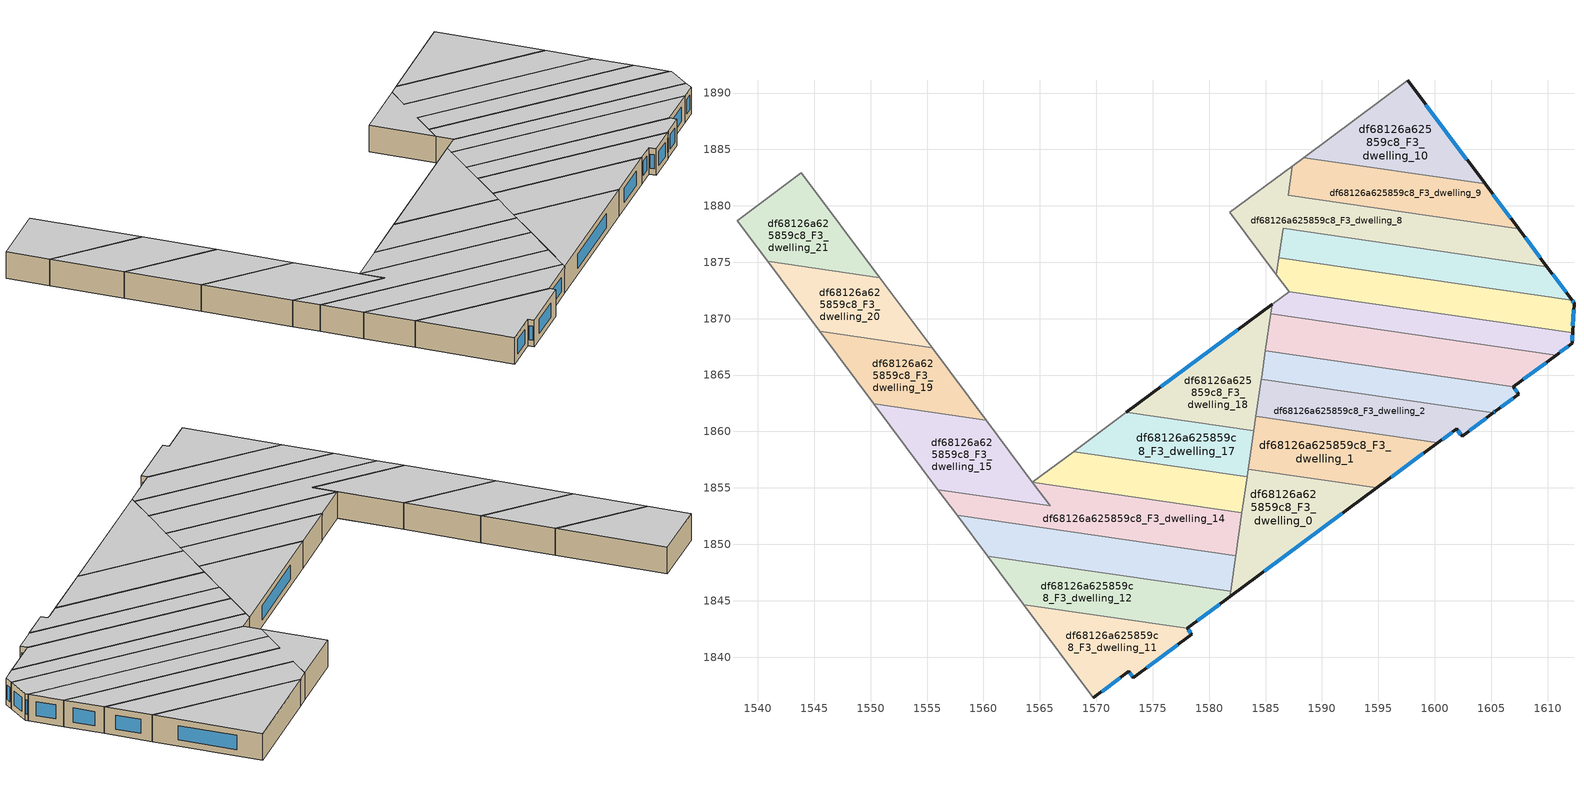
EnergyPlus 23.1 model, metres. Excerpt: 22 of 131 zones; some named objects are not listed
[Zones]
df68126a625859c8_F3_dwelling_0
 floor to df68126a625859c8_F2_dwelling_0 (EU_floor_Construction): 1594.87,1855 1581.83,1845.36 1583.47,1856.66 z9
 wall outside (EU_wall_Construction): 1581.83,1845.36 1594.87,1855 z9:12
 wall to df68126a625859c8_F3_dwelling_1 (EU_wall_Construction): 1594.87,1855 1583.47,1856.66 z9:12
 wall to df68126a625859c8_F3_dwelling_14 (EU_wall_Construction): 1582.91,1852.82 1582.36,1848.98 z9:12
 wall to df68126a625859c8_F3_dwelling_12 (EU_wall_Construction): 1581.9,1845.82 1581.83,1845.36 z9:12
 wall to df68126a625859c8_F3_dwelling_16 (EU_wall_Construction): 1583.37,1855.99 1582.91,1852.82 z9:12
 wall to df68126a625859c8_F3_dwelling_13 (EU_wall_Construction): 1582.35,1848.98 1581.9,1845.82 z9:12
 wall to df68126a625859c8_F3_dwelling_17 (EU_wall_Construction): 1583.47,1856.66 1583.38,1856.03 1583.37,1855.99 z9:12
 window (EU_Window_Construction): 1584.89,1847.63 1591.81,1852.74 z9.7:11.3
 ceiling to df68126a625859c8_F4_dwelling_0 (EU_floor_Construction): 1594.87,1855 1583.47,1856.66 1581.83,1845.36 z12
df68126a625859c8_F3_dwelling_1
 floor to df68126a625859c8_F2_dwelling_1 (EU_floor_Construction): 1600.27,1859 1594.87,1855 1583.47,1856.66 1584.15,1861.33 z9
 wall outside (EU_wall_Construction): 1594.87,1855 1600.27,1859 z9:12
 wall to df68126a625859c8_F3_dwelling_2 (EU_wall_Construction): 1600.27,1859 1584.15,1861.33 z9:12
 wall to df68126a625859c8_F3_dwelling_17 (EU_wall_Construction): 1583.96,1860.06 1583.47,1856.66 z9:12
 wall to df68126a625859c8_F3_dwelling_18 (EU_wall_Construction): 1584.15,1861.33 1583.96,1860.06 z9:12
 window (EU_Window_Construction): 1596.13,1855.94 1599,1858.06 z9.7:11.3
 ceiling to df68126a625859c8_F4_dwelling_1 (EU_floor_Construction): 1600.27,1859 1584.15,1861.33 1583.47,1856.66 1594.87,1855 z12
df68126a625859c8_F3_dwelling_10
 floor to df68126a625859c8_F2_dwelling_10 (EU_floor_Construction): 1597.61,1891.12 1604.46,1881.95 1588.39,1884.28 z9
 wall outside (EU_wall_Construction): 1604.46,1881.95 1597.61,1891.12 z9:12
 wall adiabatic (EU_wall_Construction): 1597.61,1891.12 1588.39,1884.28 z9:12
 wall to df68126a625859c8_F3_dwelling_9 (EU_wall_Construction): 1588.39,1884.28 1604.46,1881.95 z9:12
 window (EU_Window_Construction): 1602.85,1884.11 1599.22,1888.97 z9.7:11.3
 ceiling to df68126a625859c8_F4_dwelling_10 (EU_floor_Construction): 1604.46,1881.95 1597.61,1891.12 1588.39,1884.28 z12
df68126a625859c8_F3_dwelling_11
 floor to df68126a625859c8_F2_dwelling_11 (EU_floor_Construction): 1578.04,1842.56 1578.45,1842.02 1573.27,1838.18 1572.86,1838.73 1569.73,1836.41 1563.57,1844.66 z9
 wall outside (EU_wall_Construction): 1569.73,1836.41 1572.86,1838.73 1573.27,1838.18 1578.45,1842.02 1578.04,1842.56 z9:12
 wall adiabatic (EU_wall_Construction): 1563.57,1844.66 1569.73,1836.41 z9:12
 wall to df68126a625859c8_F3_dwelling_12 (EU_wall_Construction): 1578.04,1842.56 1563.57,1844.66 z9:12
 window (EU_Window_Construction): 1570.46,1836.95 1572.12,1838.19 / 1578.36,1842.14 1578.14,1842.43 / 1574.49,1839.08 1577.24,1841.12 / 1572.95,1838.6 1573.17,1838.31 z9.7:11.3
 ceiling to df68126a625859c8_F4_dwelling_11 (EU_floor_Construction): 1573.27,1838.18 1578.45,1842.02 1578.04,1842.56 1563.57,1844.66 1569.73,1836.41 1572.86,1838.73 z12
df68126a625859c8_F3_dwelling_12
 floor to df68126a625859c8_F2_dwelling_12 (EU_floor_Construction): 1581.9,1845.82 1581.83,1845.36 1578.04,1842.56 1563.57,1844.66 1560.37,1848.94 z9
 wall outside (EU_wall_Construction): 1578.04,1842.56 1581.83,1845.36 z9:12
 wall adiabatic (EU_wall_Construction): 1560.37,1848.94 1563.57,1844.66 z9:12
 wall to df68126a625859c8_F3_dwelling_13 (EU_wall_Construction): 1581.9,1845.82 1560.37,1848.94 z9:12
 window (EU_Window_Construction): 1578.93,1843.22 1580.94,1844.7 z9.7:11.3
 ceiling to df68126a625859c8_F4_dwelling_12 (EU_floor_Construction): 1581.83,1845.36 1581.9,1845.82 1560.37,1848.94 1563.57,1844.66 1578.04,1842.56 z12
df68126a625859c8_F3_dwelling_13
 floor to df68126a625859c8_F2_dwelling_13 (EU_floor_Construction): 1582.35,1848.99 1581.9,1845.82 1560.37,1848.94 1557.66,1852.57 z9
 wall to df68126a625859c8_F3_dwelling_14 (EU_wall_Construction): 1582.35,1848.99 1557.66,1852.57 z9:12
 wall adiabatic (EU_wall_Construction): 1557.66,1852.57 1560.37,1848.94 z9:12
 ceiling to df68126a625859c8_F4_dwelling_13 (EU_floor_Construction): 1581.9,1845.82 1582.35,1848.99 1557.66,1852.57 1560.37,1848.94 z12
df68126a625859c8_F3_dwelling_14
 floor to df68126a625859c8_F2_dwelling_14 (EU_floor_Construction): 1582.91,1852.82 1582.35,1848.99 1557.66,1852.57 1555.96,1854.85 1565.91,1853.41 1564.34,1855.51 z9
 wall to df68126a625859c8_F3_dwelling_15 (EU_wall_Construction): 1564.35,1855.51 1565.91,1853.41 1555.96,1854.85 z9:12
 wall to df68126a625859c8_F3_dwelling_16 (EU_wall_Construction): 1582.91,1852.82 1564.34,1855.51 z9:12
 wall adiabatic (EU_wall_Construction): 1555.96,1854.85 1557.66,1852.57 z9:12
 ceiling to df68126a625859c8_F4_dwelling_14 (EU_floor_Construction): 1582.35,1848.99 1582.91,1852.82 1564.34,1855.51 1565.91,1853.41 1555.96,1854.85 1557.66,1852.57 z12
df68126a625859c8_F3_dwelling_15
 floor to df68126a625859c8_F2_dwelling_15 (EU_floor_Construction): 1560.24,1861.01 1565.91,1853.41 1555.96,1854.85 1550.28,1862.45 z9
 wall adiabatic (EU_wall_Construction): 1550.28,1862.45 1555.96,1854.85 / 1564.34,1855.51 1560.24,1861.01 z9:12
 wall to df68126a625859c8_F3_dwelling_19 (EU_wall_Construction): 1560.24,1861.01 1550.28,1862.45 z9:12
 ceiling to df68126a625859c8_F4_dwelling_15 (EU_floor_Construction): 1565.91,1853.41 1560.24,1861.01 1550.28,1862.45 1555.96,1854.85 z12
df68126a625859c8_F3_dwelling_16
 floor to df68126a625859c8_F2_dwelling_16 (EU_floor_Construction): 1583.37,1855.99 1582.91,1852.82 1564.34,1855.51 1567.98,1858.21 z9
 wall to df68126a625859c8_F3_dwelling_17 (EU_wall_Construction): 1583.37,1855.99 1567.98,1858.21 z9:12
 wall adiabatic (EU_wall_Construction): 1567.98,1858.21 1564.34,1855.51 z9:12
 ceiling to df68126a625859c8_F4_dwelling_16 (EU_floor_Construction): 1582.91,1852.82 1583.37,1855.99 1567.98,1858.21 1564.34,1855.51 z12
df68126a625859c8_F3_dwelling_17
 floor to df68126a625859c8_F2_dwelling_17 (EU_floor_Construction): 1583.96,1860.06 1583.38,1856.03 1583.37,1855.99 1567.98,1858.21 1568.04,1858.26 1572.67,1861.7 z9
 wall adiabatic (EU_wall_Construction): 1572.67,1861.7 1568.04,1858.26 1567.98,1858.21 z9:12
 wall to df68126a625859c8_F3_dwelling_18 (EU_wall_Construction): 1583.96,1860.06 1572.67,1861.7 z9:12
 ceiling to df68126a625859c8_F4_dwelling_17 (EU_floor_Construction): 1583.38,1856.03 1583.96,1860.06 1572.67,1861.7 1568.04,1858.26 1567.98,1858.21 1583.37,1855.99 z12
df68126a625859c8_F3_dwelling_18
 floor to df68126a625859c8_F2_dwelling_18 (EU_floor_Construction): 1585.59,1871.29 1583.96,1860.06 1572.67,1861.7 z9
 wall outside (EU_wall_Construction): 1585.59,1871.29 1572.67,1861.7 z9:12
 wall to df68126a625859c8_F3_dwelling_2 (EU_wall_Construction): 1584.15,1861.33 1584.63,1864.65 z9:12
 wall to df68126a625859c8_F3_dwelling_3 (EU_wall_Construction): 1584.63,1864.65 1584.65,1864.79 1584.99,1867.13 z9:12
 wall to df68126a625859c8_F3_dwelling_4 (EU_wall_Construction): 1584.99,1867.13 1585.46,1870.43 z9:12
 wall to df68126a625859c8_F3_dwelling_5 (EU_wall_Construction): 1585.47,1870.43 1585.59,1871.29 z9:12
 window (EU_Window_Construction): 1582.56,1869.03 1575.7,1863.95 z9.7:11.3
 ceiling to df68126a625859c8_F4_dwelling_18 (EU_floor_Construction): 1583.96,1860.06 1585.59,1871.29 1572.67,1861.7 z12
df68126a625859c8_F3_dwelling_19
 floor to df68126a625859c8_F2_dwelling_19 (EU_floor_Construction): 1555.44,1867.43 1560.24,1861.01 1550.28,1862.45 1545.49,1868.87 z9
 wall to df68126a625859c8_F3_dwelling_20 (EU_wall_Construction): 1555.44,1867.43 1545.49,1868.87 z9:12
 wall adiabatic (EU_wall_Construction): 1560.24,1861.01 1555.44,1867.43 / 1545.49,1868.87 1550.28,1862.45 z9:12
 ceiling to df68126a625859c8_F4_dwelling_19 (EU_floor_Construction): 1560.24,1861.01 1555.44,1867.43 1545.49,1868.87 1550.28,1862.45 z12
df68126a625859c8_F3_dwelling_2
 floor to df68126a625859c8_F2_dwelling_2 (EU_floor_Construction): 1605.2,1861.66 1602.41,1859.59 1601.94,1860.24 1600.27,1859 1584.15,1861.33 1584.63,1864.65 z9
 wall outside (EU_wall_Construction): 1600.27,1859 1601.94,1860.24 1602.41,1859.59 1605.2,1861.66 z9:12
 wall to df68126a625859c8_F3_dwelling_3 (EU_wall_Construction): 1605.2,1861.66 1584.63,1864.65 z9:12
 window (EU_Window_Construction): 1603.07,1860.08 1604.55,1861.18 / 1602.05,1860.09 1602.3,1859.74 / 1600.66,1859.29 1601.55,1859.95 z9.7:11.3
 ceiling to df68126a625859c8_F4_dwelling_2 (EU_floor_Construction): 1605.2,1861.66 1584.63,1864.65 1584.15,1861.33 1600.27,1859 1601.94,1860.24 1602.41,1859.59 z12
df68126a625859c8_F3_dwelling_20
 floor to df68126a625859c8_F2_dwelling_20 (EU_floor_Construction): 1550.82,1873.62 1555.44,1867.43 1545.49,1868.87 1540.86,1875.07 z9
 wall to df68126a625859c8_F3_dwelling_21 (EU_wall_Construction): 1550.82,1873.62 1540.86,1875.07 z9:12
 wall adiabatic (EU_wall_Construction): 1555.44,1867.43 1550.82,1873.62 / 1540.86,1875.07 1545.49,1868.87 z9:12
 ceiling to df68126a625859c8_F4_dwelling_20 (EU_floor_Construction): 1555.44,1867.43 1550.82,1873.62 1540.86,1875.07 1545.49,1868.87 z12
df68126a625859c8_F3_dwelling_21
 floor to df68126a625859c8_F2_dwelling_21 (EU_floor_Construction): 1543.87,1882.93 1550.82,1873.62 1540.86,1875.07 1538.16,1878.69 z9
 wall adiabatic (EU_wall_Construction): 1550.82,1873.62 1543.87,1882.93 1538.16,1878.69 1540.86,1875.07 z9:12
 ceiling to df68126a625859c8_F4_dwelling_21 (EU_floor_Construction): 1550.82,1873.62 1543.87,1882.93 1538.16,1878.69 1540.86,1875.07 z12
df68126a625859c8_F3_dwelling_3
 floor to df68126a625859c8_F2_dwelling_3 (EU_floor_Construction): 1606.96,1863.95 1607.43,1863.31 1605.38,1861.79 1605.2,1861.66 1584.63,1864.65 1584.65,1864.79 1584.99,1867.13 z9
 wall outside (EU_wall_Construction): 1605.2,1861.66 1605.38,1861.79 1607.43,1863.31 1606.96,1863.95 z9:12
 wall to df68126a625859c8_F3_dwelling_4 (EU_wall_Construction): 1606.96,1863.95 1584.99,1867.13 z9:12
 window (EU_Window_Construction): 1607.32,1863.46 1607.07,1863.8 / 1605.86,1862.15 1606.95,1862.96 / 1605.24,1861.69 1605.33,1861.76 z9.7:11.3
 ceiling to df68126a625859c8_F4_dwelling_3 (EU_floor_Construction): 1607.43,1863.31 1606.96,1863.95 1584.99,1867.13 1584.65,1864.79 1584.63,1864.65 1605.2,1861.66 1605.38,1861.79 z12
df68126a625859c8_F3_dwelling_4
 floor to df68126a625859c8_F2_dwelling_4 (EU_floor_Construction): 1610.76,1866.76 1606.96,1863.95 1584.99,1867.13 1585.47,1870.43 z9
 wall outside (EU_wall_Construction): 1606.96,1863.95 1610.76,1866.76 z9:12
 wall to df68126a625859c8_F3_dwelling_5 (EU_wall_Construction): 1610.76,1866.76 1585.47,1870.43 z9:12
 window (EU_Window_Construction): 1607.85,1864.61 1609.87,1866.1 z9.7:11.3
 ceiling to df68126a625859c8_F4_dwelling_4 (EU_floor_Construction): 1610.76,1866.76 1585.47,1870.43 1584.99,1867.13 1606.96,1863.95 z12
df68126a625859c8_F3_dwelling_5
 floor to df68126a625859c8_F2_dwelling_5 (EU_floor_Construction): 1612.21,1868.75 1612.17,1867.8 1610.76,1866.76 1585.47,1870.43 1585.59,1871.29 1587.08,1872.39 z9
 wall outside (EU_wall_Construction): 1610.76,1866.76 1612.17,1867.8 1612.21,1868.75 z9:12
 wall adiabatic (EU_wall_Construction): 1587.08,1872.39 1585.59,1871.29 z9:12
 wall to df68126a625859c8_F3_dwelling_6 (EU_wall_Construction): 1612.21,1868.75 1587.08,1872.39 z9:12
 window (EU_Window_Construction): 1612.18,1868.02 1612.2,1868.53 / 1611.09,1867 1611.84,1867.56 z9.7:11.3
 ceiling to df68126a625859c8_F4_dwelling_5 (EU_floor_Construction): 1612.17,1867.8 1612.21,1868.75 1587.08,1872.39 1585.59,1871.29 1585.47,1870.43 1610.76,1866.76 z12
df68126a625859c8_F3_dwelling_6
 floor to df68126a625859c8_F2_dwelling_6 (EU_floor_Construction): 1612.16,1871.63 1612.34,1871.4 1612.21,1868.75 1587.08,1872.39 1585.97,1873.89 1586.19,1875.4 z9
 wall outside (EU_wall_Construction): 1612.21,1868.75 1612.34,1871.4 1612.16,1871.63 z9:12
 wall adiabatic (EU_wall_Construction): 1586.19,1875.4 1585.97,1873.89 1587.08,1872.39 z9:12
 wall to df68126a625859c8_F3_dwelling_7 (EU_wall_Construction): 1612.16,1871.63 1586.19,1875.4 z9:12
 window (EU_Window_Construction): 1612.3,1871.45 1612.2,1871.58 / 1612.24,1869.37 1612.31,1870.78 z9.7:11.3
 ceiling to df68126a625859c8_F4_dwelling_6 (EU_floor_Construction): 1612.21,1868.75 1612.34,1871.4 1612.16,1871.63 1586.19,1875.4 1585.97,1873.89 1587.08,1872.39 z12
df68126a625859c8_F3_dwelling_7
 floor to df68126a625859c8_F2_dwelling_7 (EU_floor_Construction): 1609.93,1874.62 1612.16,1871.63 1586.19,1875.4 1586.56,1878.01 z9
 wall outside (EU_wall_Construction): 1612.16,1871.63 1609.93,1874.62 z9:12
 wall adiabatic (EU_wall_Construction): 1586.56,1878.01 1586.19,1875.4 z9:12
 wall to df68126a625859c8_F3_dwelling_8 (EU_wall_Construction): 1609.93,1874.62 1586.56,1878.01 z9:12
 window (EU_Window_Construction): 1611.64,1872.33 1610.46,1873.92 z9.7:11.3
 ceiling to df68126a625859c8_F4_dwelling_7 (EU_floor_Construction): 1612.16,1871.63 1609.93,1874.62 1586.56,1878.01 1586.19,1875.4 z12
df68126a625859c8_F3_dwelling_8
 floor to df68126a625859c8_F2_dwelling_8 (EU_floor_Construction): 1607.42,1877.98 1609.93,1874.62 1586.56,1878.01 1585.97,1873.89 1581.84,1879.42 1587.36,1883.52 1586.99,1880.95 z9
 wall outside (EU_wall_Construction): 1609.93,1874.62 1607.42,1877.98 z9:12
 wall adiabatic (EU_wall_Construction): 1587.36,1883.52 1581.84,1879.42 1585.97,1873.89 1586.56,1878.01 z9:12
 wall to df68126a625859c8_F3_dwelling_9 (EU_wall_Construction): 1607.42,1877.98 1586.99,1880.95 1587.36,1883.52 z9:12
 window (EU_Window_Construction): 1609.34,1875.41 1608.01,1877.19 z9.7:11.3
 ceiling to df68126a625859c8_F4_dwelling_8 (EU_floor_Construction): 1609.93,1874.62 1607.42,1877.98 1586.99,1880.95 1587.36,1883.52 1581.84,1879.42 1585.97,1873.89 1586.56,1878.01 z12
df68126a625859c8_F3_dwelling_9
 floor to df68126a625859c8_F2_dwelling_9 (EU_floor_Construction): 1604.46,1881.95 1607.42,1877.98 1586.99,1880.95 1587.36,1883.52 1588.39,1884.28 z9
 wall outside (EU_wall_Construction): 1607.42,1877.98 1604.46,1881.95 z9:12
 wall adiabatic (EU_wall_Construction): 1588.39,1884.28 1587.36,1883.52 z9:12
 window (EU_Window_Construction): 1606.72,1878.92 1605.15,1881.02 z9.7:11.3
 ceiling to df68126a625859c8_F4_dwelling_9 (EU_floor_Construction): 1607.42,1877.98 1604.46,1881.95 1588.39,1884.28 1587.36,1883.52 1586.99,1880.95 z12
[Building]
EU S2 Campaign: North Axis=0; Terrain=City; Solar Distribution=FullExterior
[Site:Location]
Budapest.Ferenc.Liszt.Intl.AP: Latitude=47.437; Longitude=19.256; Time Zone=1; Elevation=185
[SizingPeriod:WeatherFileDays]
AnnualSizingPeriod: Begin Month=1; Begin Day of Month=1; End Month=12; End Day of Month=31; Day of Week for Start Day=Monday; Use Weather File Daylight Saving Period=No; Use Weather File Rain and Snow Indicators=No
[MATERIAL]
EU_InternalMass_Material: Roughness=MediumRough; Thickness=0.1; Conductivity=1; Density=1800; Specific Heat=900; Thermal Absorptance=0.9; Solar Absorptance=0.7; Visible Absorptance=0.7
[MATERIAL:NOMASS] Roughness=MediumRough; Thermal Absorptance=0.9; Solar Absorptance=0.7; Visible Absorptance=0.7
Name | Thermal Resistance
EU_wall_NoMass | 0.832559
EU_floor_NoMass | 0.872794
[WINDOWMATERIAL:SIMPLEGLAZINGSYSTEM]
EU_Window_SimpleGlazing: UFactor=2.79869; Solar Heat Gain Coefficient=0.75; Visible Transmittance=0.75
[CONSTRUCTION]
EU_wall_Construction: EU_wall_NoMass
EU_floor_Construction: EU_floor_NoMass
EU_Window_Construction: EU_Window_SimpleGlazing
EU_InternalMass_Construction: EU_InternalMass_Material
[ZONE] Type=1; Multiplier=1; Ceiling Height=autocalculate; Floor Area=autocalculate; Part of Total Floor Area=Yes
Name | Volume
df68126a625859c8_F3_dwelling_0 | 197.204
df68126a625859c8_F3_dwelling_1 | 197.165
df68126a625859c8_F3_dwelling_10 | 197.195
df68126a625859c8_F3_dwelling_11 | 172.962
df68126a625859c8_F3_dwelling_12 | 208.429
df68126a625859c8_F3_dwelling_13 | 224.082
df68126a625859c8_F3_dwelling_14 | 256.579
df68126a625859c8_F3_dwelling_15 | 202.298
df68126a625859c8_F3_dwelling_16 | 164.551
df68126a625859c8_F3_dwelling_17 | 166.41
df68126a625859c8_F3_dwelling_18 | 194.161
df68126a625859c8_F3_dwelling_19 | 171.014
df68126a625859c8_F3_dwelling_2 | 187.75
df68126a625859c8_F3_dwelling_20 | 165.028
df68126a625859c8_F3_dwelling_21 | 172.174
df68126a625859c8_F3_dwelling_3 | 165.502
df68126a625859c8_F3_dwelling_4 | 238.255
df68126a625859c8_F3_dwelling_5 | 170.121
df68126a625859c8_F3_dwelling_6 | 224.241
df68126a625859c8_F3_dwelling_7 | 197.164
df68126a625859c8_F3_dwelling_8 | 268.359
df68126a625859c8_F3_dwelling_9 | 197.196
[INTERNALMASS] Construction=EU_InternalMass_Construction
Name | Zone or ZoneList | Surface Area
df68126a625859c8_F3_dwelling_0_EU_InternalMass | df68126a625859c8_F3_dwelling_0 | 65.7359
df68126a625859c8_F3_dwelling_1_EU_InternalMass | df68126a625859c8_F3_dwelling_1 | 65.7218
df68126a625859c8_F3_dwelling_2_EU_InternalMass | df68126a625859c8_F3_dwelling_2 | 62.5848
df68126a625859c8_F3_dwelling_3_EU_InternalMass | df68126a625859c8_F3_dwelling_3 | 55.1657
df68126a625859c8_F3_dwelling_4_EU_InternalMass | df68126a625859c8_F3_dwelling_4 | 79.4181
df68126a625859c8_F3_dwelling_5_EU_InternalMass | df68126a625859c8_F3_dwelling_5 | 56.7071
df68126a625859c8_F3_dwelling_6_EU_InternalMass | df68126a625859c8_F3_dwelling_6 | 74.747
df68126a625859c8_F3_dwelling_7_EU_InternalMass | df68126a625859c8_F3_dwelling_7 | 65.7214
df68126a625859c8_F3_dwelling_8_EU_InternalMass | df68126a625859c8_F3_dwelling_8 | 89.4525
df68126a625859c8_F3_dwelling_9_EU_InternalMass | df68126a625859c8_F3_dwelling_9 | 65.732
df68126a625859c8_F3_dwelling_10_EU_InternalMass | df68126a625859c8_F3_dwelling_10 | 65.7317
df68126a625859c8_F3_dwelling_11_EU_InternalMass | df68126a625859c8_F3_dwelling_11 | 57.6538
df68126a625859c8_F3_dwelling_12_EU_InternalMass | df68126a625859c8_F3_dwelling_12 | 69.4764
df68126a625859c8_F3_dwelling_13_EU_InternalMass | df68126a625859c8_F3_dwelling_13 | 74.6961
df68126a625859c8_F3_dwelling_14_EU_InternalMass | df68126a625859c8_F3_dwelling_14 | 85.5329
df68126a625859c8_F3_dwelling_15_EU_InternalMass | df68126a625859c8_F3_dwelling_15 | 67.4444
df68126a625859c8_F3_dwelling_16_EU_InternalMass | df68126a625859c8_F3_dwelling_16 | 54.8477
df68126a625859c8_F3_dwelling_17_EU_InternalMass | df68126a625859c8_F3_dwelling_17 | 55.4741
df68126a625859c8_F3_dwelling_18_EU_InternalMass | df68126a625859c8_F3_dwelling_18 | 64.7172
df68126a625859c8_F3_dwelling_19_EU_InternalMass | df68126a625859c8_F3_dwelling_19 | 57.0052
df68126a625859c8_F3_dwelling_20_EU_InternalMass | df68126a625859c8_F3_dwelling_20 | 55.0047
df68126a625859c8_F3_dwelling_21_EU_InternalMass | df68126a625859c8_F3_dwelling_21 | 57.3952
[OTHEREQUIPMENT] Fuel Type=Electricity; Design Level Calculation Method=Watts/Area; Power per Zone Floor Area=1; Fraction Latent=0; Fraction Radiant=0; Fraction Lost=0; Carbon Dioxide Generation Rate=0; EndUse Subcategory=EU_Step8_InternalGains
Name | Zone or ZoneList or Space or SpaceList | Schedule
EU_Step8_InternalGain_df68126a625859c8_F3_dwelling_0_f000 | df68126a625859c8_F3_dwelling_0 | EU_Step8_GainSchedule_df68126a625859c8_F3_dwelling_0_f000
EU_Step8_InternalGain_df68126a625859c8_F3_dwelling_1_f000 | df68126a625859c8_F3_dwelling_1 | EU_Step8_GainSchedule_df68126a625859c8_F3_dwelling_1_f000
EU_Step8_InternalGain_df68126a625859c8_F3_dwelling_2_f000 | df68126a625859c8_F3_dwelling_2 | EU_Step8_GainSchedule_df68126a625859c8_F3_dwelling_2_f000
EU_Step8_InternalGain_df68126a625859c8_F3_dwelling_3_f000 | df68126a625859c8_F3_dwelling_3 | EU_Step8_GainSchedule_df68126a625859c8_F3_dwelling_3_f000
EU_Step8_InternalGain_df68126a625859c8_F3_dwelling_4_f000 | df68126a625859c8_F3_dwelling_4 | EU_Step8_GainSchedule_df68126a625859c8_F3_dwelling_4_f000
EU_Step8_InternalGain_df68126a625859c8_F3_dwelling_5_f000 | df68126a625859c8_F3_dwelling_5 | EU_Step8_GainSchedule_df68126a625859c8_F3_dwelling_5_f000
EU_Step8_InternalGain_df68126a625859c8_F3_dwelling_6_f000 | df68126a625859c8_F3_dwelling_6 | EU_Step8_GainSchedule_df68126a625859c8_F3_dwelling_6_f000
EU_Step8_InternalGain_df68126a625859c8_F3_dwelling_7_f000 | df68126a625859c8_F3_dwelling_7 | EU_Step8_GainSchedule_df68126a625859c8_F3_dwelling_7_f000
EU_Step8_InternalGain_df68126a625859c8_F3_dwelling_8_f000 | df68126a625859c8_F3_dwelling_8 | EU_Step8_GainSchedule_df68126a625859c8_F3_dwelling_8_f000
EU_Step8_InternalGain_df68126a625859c8_F3_dwelling_9_f000 | df68126a625859c8_F3_dwelling_9 | EU_Step8_GainSchedule_df68126a625859c8_F3_dwelling_9_f000
EU_Step8_InternalGain_df68126a625859c8_F3_dwelling_10_f000 | df68126a625859c8_F3_dwelling_10 | EU_Step8_GainSchedule_df68126a625859c8_F3_dwelling_10_f000
EU_Step8_InternalGain_df68126a625859c8_F3_dwelling_11_f000 | df68126a625859c8_F3_dwelling_11 | EU_Step8_GainSchedule_df68126a625859c8_F3_dwelling_11_f000
EU_Step8_InternalGain_df68126a625859c8_F3_dwelling_12_f000 | df68126a625859c8_F3_dwelling_12 | EU_Step8_GainSchedule_df68126a625859c8_F3_dwelling_12_f000
EU_Step8_InternalGain_df68126a625859c8_F3_dwelling_13_f000 | df68126a625859c8_F3_dwelling_13 | EU_Step8_GainSchedule_df68126a625859c8_F3_dwelling_13_f000
EU_Step8_InternalGain_df68126a625859c8_F3_dwelling_14_f000 | df68126a625859c8_F3_dwelling_14 | EU_Step8_GainSchedule_df68126a625859c8_F3_dwelling_14_f000
EU_Step8_InternalGain_df68126a625859c8_F3_dwelling_15_f000 | df68126a625859c8_F3_dwelling_15 | EU_Step8_GainSchedule_df68126a625859c8_F3_dwelling_15_f000
EU_Step8_InternalGain_df68126a625859c8_F3_dwelling_16_f000 | df68126a625859c8_F3_dwelling_16 | EU_Step8_GainSchedule_df68126a625859c8_F3_dwelling_16_f000
EU_Step8_InternalGain_df68126a625859c8_F3_dwelling_17_f000 | df68126a625859c8_F3_dwelling_17 | EU_Step8_GainSchedule_df68126a625859c8_F3_dwelling_17_f000
EU_Step8_InternalGain_df68126a625859c8_F3_dwelling_18_f000 | df68126a625859c8_F3_dwelling_18 | EU_Step8_GainSchedule_df68126a625859c8_F3_dwelling_18_f000
EU_Step8_InternalGain_df68126a625859c8_F3_dwelling_19_f000 | df68126a625859c8_F3_dwelling_19 | EU_Step8_GainSchedule_df68126a625859c8_F3_dwelling_19_f000
EU_Step8_InternalGain_df68126a625859c8_F3_dwelling_20_f000 | df68126a625859c8_F3_dwelling_20 | EU_Step8_GainSchedule_df68126a625859c8_F3_dwelling_20_f000
EU_Step8_InternalGain_df68126a625859c8_F3_dwelling_21_f000 | df68126a625859c8_F3_dwelling_21 | EU_Step8_GainSchedule_df68126a625859c8_F3_dwelling_21_f000
[ZONEVENTILATION:DESIGNFLOWRATE] Schedule=EU_AlwaysOn; Design Flow Rate Calculation Method=AirChanges/Hour; Air Changes per Hour=0.475469; Ventilation Type=Natural; Fan Pressure Rise=0; Fan Total Efficiency=1; Constant Term Coefficient=1; Temperature Term Coefficient=0; Velocity Term Coefficient=0; Velocity Squared Term Coefficient=0; Minimum Indoor Temperature=-100; Maximum Indoor Temperature=100; Delta Temperature=-100; Minimum Outdoor Temperature=-100; Maximum Outdoor Temperature=100; Maximum Wind Speed=40
Name | Zone or ZoneList or Space or SpaceList
EU_ConstantAir_df68126a625859c8_F3_dwelling_0 | df68126a625859c8_F3_dwelling_0
EU_ConstantAir_df68126a625859c8_F3_dwelling_1 | df68126a625859c8_F3_dwelling_1
EU_ConstantAir_df68126a625859c8_F3_dwelling_2 | df68126a625859c8_F3_dwelling_2
EU_ConstantAir_df68126a625859c8_F3_dwelling_3 | df68126a625859c8_F3_dwelling_3
EU_ConstantAir_df68126a625859c8_F3_dwelling_4 | df68126a625859c8_F3_dwelling_4
EU_ConstantAir_df68126a625859c8_F3_dwelling_5 | df68126a625859c8_F3_dwelling_5
EU_ConstantAir_df68126a625859c8_F3_dwelling_6 | df68126a625859c8_F3_dwelling_6
EU_ConstantAir_df68126a625859c8_F3_dwelling_7 | df68126a625859c8_F3_dwelling_7
EU_ConstantAir_df68126a625859c8_F3_dwelling_8 | df68126a625859c8_F3_dwelling_8
EU_ConstantAir_df68126a625859c8_F3_dwelling_9 | df68126a625859c8_F3_dwelling_9
EU_ConstantAir_df68126a625859c8_F3_dwelling_10 | df68126a625859c8_F3_dwelling_10
EU_ConstantAir_df68126a625859c8_F3_dwelling_11 | df68126a625859c8_F3_dwelling_11
EU_ConstantAir_df68126a625859c8_F3_dwelling_12 | df68126a625859c8_F3_dwelling_12
EU_ConstantAir_df68126a625859c8_F3_dwelling_13 | df68126a625859c8_F3_dwelling_13
EU_ConstantAir_df68126a625859c8_F3_dwelling_14 | df68126a625859c8_F3_dwelling_14
EU_ConstantAir_df68126a625859c8_F3_dwelling_15 | df68126a625859c8_F3_dwelling_15
EU_ConstantAir_df68126a625859c8_F3_dwelling_16 | df68126a625859c8_F3_dwelling_16
EU_ConstantAir_df68126a625859c8_F3_dwelling_17 | df68126a625859c8_F3_dwelling_17
EU_ConstantAir_df68126a625859c8_F3_dwelling_18 | df68126a625859c8_F3_dwelling_18
EU_ConstantAir_df68126a625859c8_F3_dwelling_19 | df68126a625859c8_F3_dwelling_19
EU_ConstantAir_df68126a625859c8_F3_dwelling_20 | df68126a625859c8_F3_dwelling_20
EU_ConstantAir_df68126a625859c8_F3_dwelling_21 | df68126a625859c8_F3_dwelling_21
[HVACTEMPLATE:ZONE:IDEALLOADSAIRSYSTEM] System Availability Schedule=EU_AlwaysOn; Maximum Heating Supply Air Temperature=50; Minimum Cooling Supply Air Temperature=13; Maximum Heating Supply Air Humidity Ratio=0.0156; Minimum Cooling Supply Air Humidity Ratio=0.0077; Heating Limit=NoLimit; Cooling Limit=NoLimit; Heating Availability Schedule=EU_AlwaysOn; Cooling Availability Schedule=EU_CoolingOff; Dehumidification Control Type=ConstantSensibleHeatRatio; Cooling Sensible Heat Ratio=0.7; Dehumidification Setpoint=60; Humidification Control Type=None; Humidification Setpoint=30; Outdoor Air Method=None; Outdoor Air Flow Rate per Person=0.00944; Outdoor Air Flow Rate per Zone Floor Area=0; Outdoor Air Flow Rate per Zone=0; Demand Controlled Ventilation Type=None; Outdoor Air Economizer Type=NoEconomizer; Heat Recovery Type=None; Sensible Heat Recovery Effectiveness=0.7; Latent Heat Recovery Effectiveness=0.65
Name | Template Thermostat
df68126a625859c8_F3_dwelling_0 | EU_HeatOnly_df68126a625859c8_F3_dwelling_0
df68126a625859c8_F3_dwelling_1 | EU_HeatOnly_df68126a625859c8_F3_dwelling_1
df68126a625859c8_F3_dwelling_2 | EU_HeatOnly_df68126a625859c8_F3_dwelling_2
df68126a625859c8_F3_dwelling_3 | EU_HeatOnly_df68126a625859c8_F3_dwelling_3
df68126a625859c8_F3_dwelling_4 | EU_HeatOnly_df68126a625859c8_F3_dwelling_4
df68126a625859c8_F3_dwelling_5 | EU_HeatOnly_df68126a625859c8_F3_dwelling_5
df68126a625859c8_F3_dwelling_6 | EU_HeatOnly_df68126a625859c8_F3_dwelling_6
df68126a625859c8_F3_dwelling_7 | EU_HeatOnly_df68126a625859c8_F3_dwelling_7
df68126a625859c8_F3_dwelling_8 | EU_HeatOnly_df68126a625859c8_F3_dwelling_8
df68126a625859c8_F3_dwelling_9 | EU_HeatOnly_df68126a625859c8_F3_dwelling_9
df68126a625859c8_F3_dwelling_10 | EU_HeatOnly_df68126a625859c8_F3_dwelling_10
df68126a625859c8_F3_dwelling_11 | EU_HeatOnly_df68126a625859c8_F3_dwelling_11
df68126a625859c8_F3_dwelling_12 | EU_HeatOnly_df68126a625859c8_F3_dwelling_12
df68126a625859c8_F3_dwelling_13 | EU_HeatOnly_df68126a625859c8_F3_dwelling_13
df68126a625859c8_F3_dwelling_14 | EU_HeatOnly_df68126a625859c8_F3_dwelling_14
df68126a625859c8_F3_dwelling_15 | EU_HeatOnly_df68126a625859c8_F3_dwelling_15
df68126a625859c8_F3_dwelling_16 | EU_HeatOnly_df68126a625859c8_F3_dwelling_16
df68126a625859c8_F3_dwelling_17 | EU_HeatOnly_df68126a625859c8_F3_dwelling_17
df68126a625859c8_F3_dwelling_18 | EU_HeatOnly_df68126a625859c8_F3_dwelling_18
df68126a625859c8_F3_dwelling_19 | EU_HeatOnly_df68126a625859c8_F3_dwelling_19
df68126a625859c8_F3_dwelling_20 | EU_HeatOnly_df68126a625859c8_F3_dwelling_20
df68126a625859c8_F3_dwelling_21 | EU_HeatOnly_df68126a625859c8_F3_dwelling_21
[SIZING:ZONE] Zone Cooling Design Supply Air Temperature Input Method=SupplyAirTemperature; Zone Cooling Design Supply Air Temperature=13; Zone Heating Design Supply Air Temperature Input Method=SupplyAirTemperature; Zone Heating Design Supply Air Temperature=50; Zone Cooling Design Supply Air Humidity Ratio=0.008; Zone Heating Design Supply Air Humidity Ratio=0.008; Cooling Design Air Flow Method=DesignDay; Cooling Design Air Flow Rate=0; Cooling Minimum Air Flow per Zone Floor Area=0.000762; Cooling Minimum Air Flow=0; Cooling Minimum Air Flow Fraction=0.2; Heating Design Air Flow Method=DesignDay; Heating Design Air Flow Rate=0; Heating Maximum Air Flow per Zone Floor Area=0.002032; Heating Maximum Air Flow=0.141576; Heating Maximum Air Flow Fraction=0.3; Account for Dedicated Outdoor Air System=No; Dedicated Outdoor Air System Control Strategy=NeutralSupplyAir; Dedicated Outdoor Air Low Setpoint Temperature for Design=autosize; Dedicated Outdoor Air High Setpoint Temperature for Design=autosize; Zone Load Sizing Method=Sensible Load Only No Latent Load; Zone Latent Cooling Design Supply Air Humidity Ratio Input Method=HumidityRatioDifference; Zone Cooling Design Supply Air Humidity Ratio Difference=0.005; Zone Latent Heating Design Supply Air Humidity Ratio Input Method=HumidityRatioDifference; Zone Humidification Design Supply Air Humidity Ratio Difference=0.005
df68126a625859c8_F3_dwelling_0; df68126a625859c8_F3_dwelling_1; df68126a625859c8_F3_dwelling_2; df68126a625859c8_F3_dwelling_3; df68126a625859c8_F3_dwelling_4; df68126a625859c8_F3_dwelling_5; df68126a625859c8_F3_dwelling_6; df68126a625859c8_F3_dwelling_7; df68126a625859c8_F3_dwelling_8; df68126a625859c8_F3_dwelling_9; df68126a625859c8_F3_dwelling_10; df68126a625859c8_F3_dwelling_11; df68126a625859c8_F3_dwelling_12; df68126a625859c8_F3_dwelling_13; df68126a625859c8_F3_dwelling_14; df68126a625859c8_F3_dwelling_15; df68126a625859c8_F3_dwelling_16; df68126a625859c8_F3_dwelling_17; df68126a625859c8_F3_dwelling_18; df68126a625859c8_F3_dwelling_19; df68126a625859c8_F3_dwelling_20; df68126a625859c8_F3_dwelling_21
[SCHEDULE:CONSTANT]
Name | Hourly Value
EU_AlwaysOn | 1
EU_CoolingOff | 0
[SCHEDULE:FILE] Column Number=1; Rows to Skip at Top=0; Number of Hours of Data=8760; Column Separator=Comma; Interpolate to Timestep=No; Minutes per Item=60; Adjust Schedule for Daylight Savings=Yes
Name | File
EU_Step8_GainSchedule_df68126a625859c8_F3_dwelling_0_f000 | ../../schedules/df68126a625859c8/df68126a625859c8_F3_dwelling_0_f000_gain.csv
EU_Step8_GainSchedule_df68126a625859c8_F3_dwelling_1_f000 | ../../schedules/df68126a625859c8/df68126a625859c8_F3_dwelling_1_f000_gain.csv
EU_Step8_GainSchedule_df68126a625859c8_F3_dwelling_2_f000 | ../../schedules/df68126a625859c8/df68126a625859c8_F3_dwelling_2_f000_gain.csv
EU_Step8_GainSchedule_df68126a625859c8_F3_dwelling_3_f000 | ../../schedules/df68126a625859c8/df68126a625859c8_F3_dwelling_3_f000_gain.csv
EU_Step8_GainSchedule_df68126a625859c8_F3_dwelling_4_f000 | ../../schedules/df68126a625859c8/df68126a625859c8_F3_dwelling_4_f000_gain.csv
EU_Step8_GainSchedule_df68126a625859c8_F3_dwelling_5_f000 | ../../schedules/df68126a625859c8/df68126a625859c8_F3_dwelling_5_f000_gain.csv
EU_Step8_GainSchedule_df68126a625859c8_F3_dwelling_6_f000 | ../../schedules/df68126a625859c8/df68126a625859c8_F3_dwelling_6_f000_gain.csv
EU_Step8_GainSchedule_df68126a625859c8_F3_dwelling_7_f000 | ../../schedules/df68126a625859c8/df68126a625859c8_F3_dwelling_7_f000_gain.csv
EU_Step8_GainSchedule_df68126a625859c8_F3_dwelling_8_f000 | ../../schedules/df68126a625859c8/df68126a625859c8_F3_dwelling_8_f000_gain.csv
EU_Step8_GainSchedule_df68126a625859c8_F3_dwelling_9_f000 | ../../schedules/df68126a625859c8/df68126a625859c8_F3_dwelling_9_f000_gain.csv
EU_Step8_GainSchedule_df68126a625859c8_F3_dwelling_10_f000 | ../../schedules/df68126a625859c8/df68126a625859c8_F3_dwelling_10_f000_gain.csv
EU_Step8_GainSchedule_df68126a625859c8_F3_dwelling_11_f000 | ../../schedules/df68126a625859c8/df68126a625859c8_F3_dwelling_11_f000_gain.csv
EU_Step8_GainSchedule_df68126a625859c8_F3_dwelling_12_f000 | ../../schedules/df68126a625859c8/df68126a625859c8_F3_dwelling_12_f000_gain.csv
EU_Step8_GainSchedule_df68126a625859c8_F3_dwelling_13_f000 | ../../schedules/df68126a625859c8/df68126a625859c8_F3_dwelling_13_f000_gain.csv
EU_Step8_GainSchedule_df68126a625859c8_F3_dwelling_14_f000 | ../../schedules/df68126a625859c8/df68126a625859c8_F3_dwelling_14_f000_gain.csv
EU_Step8_GainSchedule_df68126a625859c8_F3_dwelling_15_f000 | ../../schedules/df68126a625859c8/df68126a625859c8_F3_dwelling_15_f000_gain.csv
EU_Step8_GainSchedule_df68126a625859c8_F3_dwelling_16_f000 | ../../schedules/df68126a625859c8/df68126a625859c8_F3_dwelling_16_f000_gain.csv
EU_Step8_GainSchedule_df68126a625859c8_F3_dwelling_17_f000 | ../../schedules/df68126a625859c8/df68126a625859c8_F3_dwelling_17_f000_gain.csv
EU_Step8_GainSchedule_df68126a625859c8_F3_dwelling_18_f000 | ../../schedules/df68126a625859c8/df68126a625859c8_F3_dwelling_18_f000_gain.csv
EU_Step8_GainSchedule_df68126a625859c8_F3_dwelling_19_f000 | ../../schedules/df68126a625859c8/df68126a625859c8_F3_dwelling_19_f000_gain.csv
EU_Step8_GainSchedule_df68126a625859c8_F3_dwelling_20_f000 | ../../schedules/df68126a625859c8/df68126a625859c8_F3_dwelling_20_f000_gain.csv
EU_Step8_GainSchedule_df68126a625859c8_F3_dwelling_21_f000 | ../../schedules/df68126a625859c8/df68126a625859c8_F3_dwelling_21_f000_gain.csv
